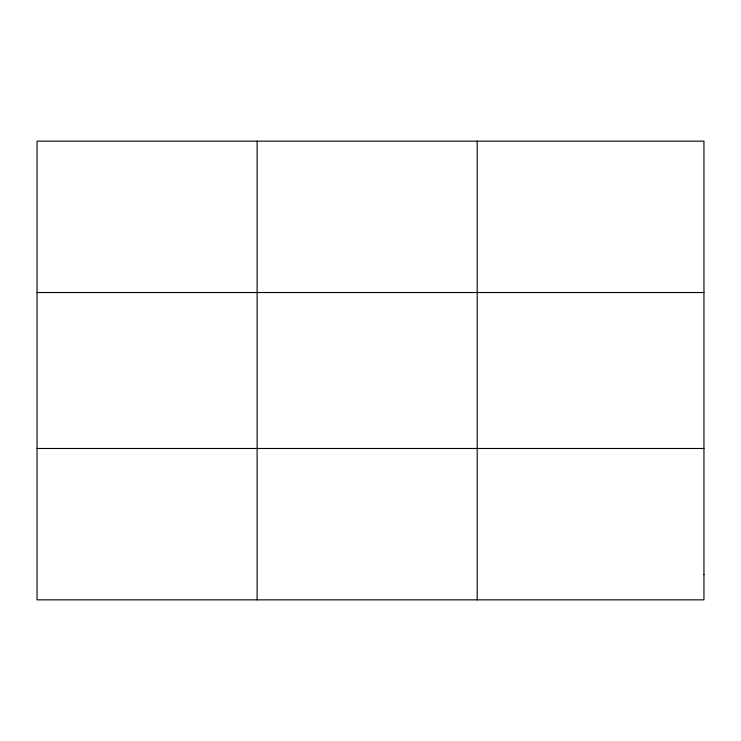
<?xml version="1.0" encoding="UTF-8"?>
<svg xmlns="http://www.w3.org/2000/svg" width="741" height="741" viewBox="0 0 741 741"><rect width="100%" height="100%" fill="white"/><g stroke="black" fill="none" stroke-linecap="round" stroke-linejoin="round"><path stroke-width="1.11" d="M257.127 141.151L257.127 599.849M477.204 141.151L477.204 599.849M37.05 292.519L703.95 292.519M37.05 448.481L703.95 448.481M703.95 574.618L703.95 599.849L37.05 599.849L37.05 141.151L703.95 141.151L703.95 574.618"/></g></svg>
